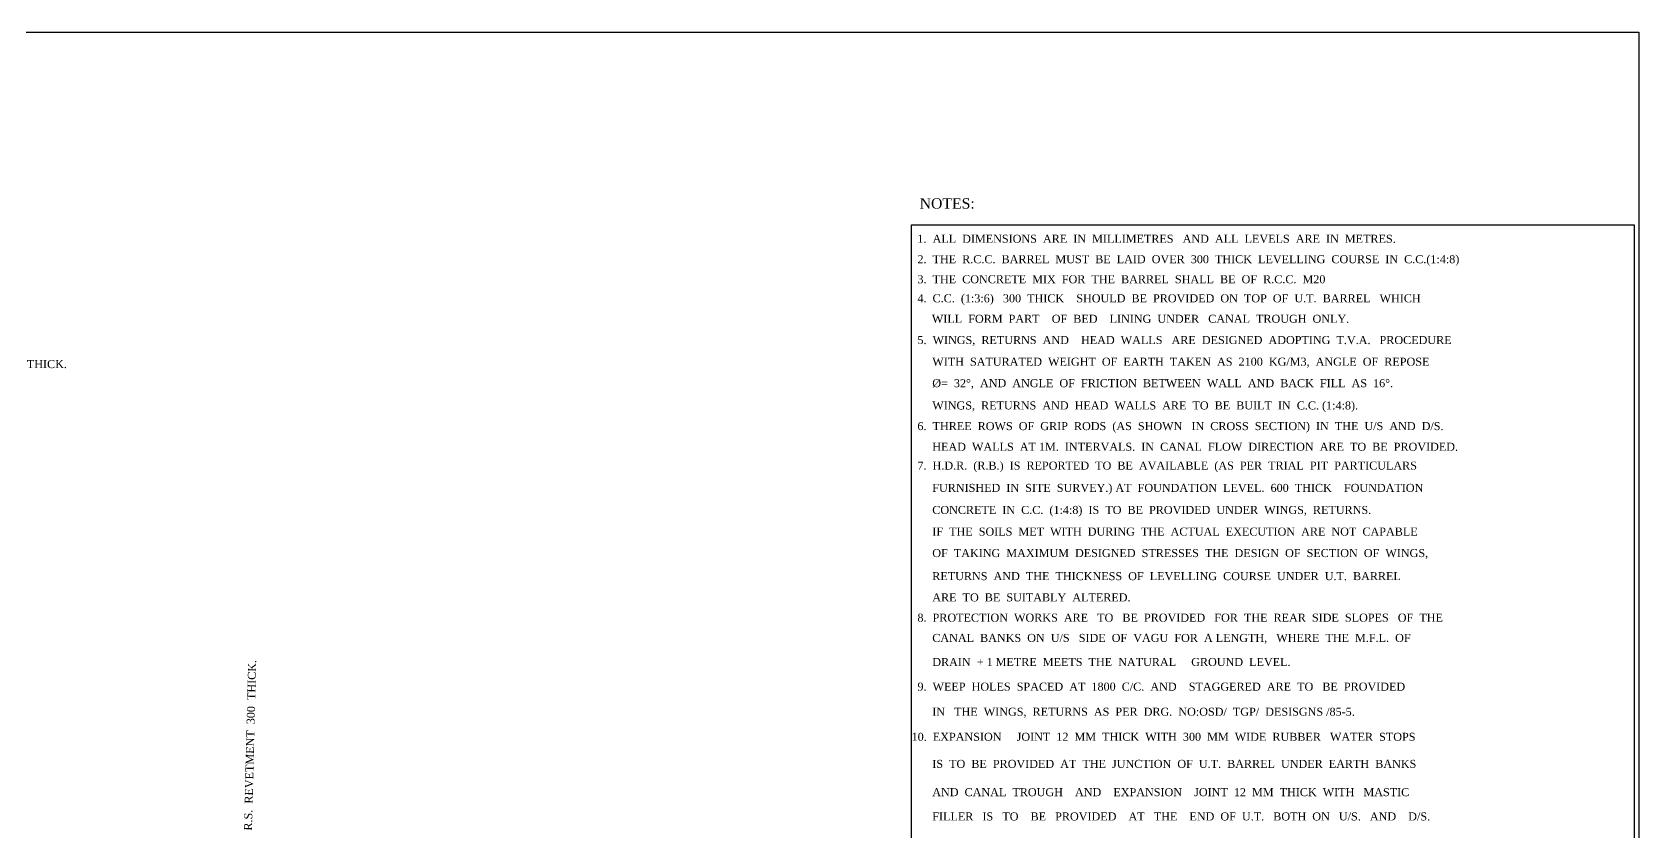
# Model space of a CAD drawing. Header units: millimetres. Extents: x 4961 to 197786, y 4930 to 111590.
# Drawn here: x 117400 to 197510, y 71721 to 111590 of the extents above; entities that cross this region are included whole.
import ezdxf

# ---------------------------------------------------------------- set-up
doc = ezdxf.new("R2010")
doc.units = ezdxf.units.MM
doc.layers.add('dwg', color=20, linetype='Continuous')
doc.layers.add('TEXT', color=7, linetype='Continuous')
doc.layers.add('TITLE', color=7, linetype='Continuous', lineweight=30)
doc.styles.get("Standard").update_dxf_attribs({"font": 'TIMES.TTF', "height": 300})

msp = doc.modelspace()

# ---------------------------------------------------------------- linework, layer by layer
at = {"layer": 'dwg', "ltscale": 15}
msp.add_lwpolyline([(161250, 101990), (197280, 101990), (197280, 52130), (161250, 52130)], close=True, dxfattribs=at)
at = {"layer": 'TITLE', "ltscale": 15}
msp.add_lwpolyline([(5530, 111590), (197510, 111590), (197510, 4930), (5530, 4930)], close=True, dxfattribs=at)

# ---------------------------------------------------------------- texts
at = {"layer": 'TEXT', "linetype": 'ByBlock'}
for s, height, p in [('NOTES:', 520, (161650, 102790)), ('1.  ALL  DIMENSIONS  ARE  IN  MILLIMETRES   AND  ALL  LEVELS  ARE  IN  METRES.', 400, (161540, 101090)), ('2.  THE  R.C.C.  BARREL  MUST  BE  LAID  OVER  300  THICK  LEVELLING  COURSE  IN  C.C.(1:4:8)', 400, (161540, 100070)), ('3.  THE  CONCRETE  MIX  FOR  THE  BARREL  SHALL  BE  OF  R.C.C.  M20', 400, (161540, 99070)), ('4.  C.C.  (1:3:6)   300  THICK    SHOULD  BE  PROVIDED  ON  TOP  OF  U.T.  BARREL   WHICH ', 400, (161540, 98120)), (' WILL  FORM  PART    OF  BED    LINING  UNDER   CANAL  TROUGH  ONLY.', 400, (162110, 97100)), ('5.  WINGS,  RETURNS  AND    HEAD  WALLS   ARE  DESIGNED  ADOPTING  T.V.A.   PROCEDURE', 400, (161540, 96040)), (' WITH  SATURATED  WEIGHT  OF  EARTH  TAKEN  AS  2100  KG/M3,  ANGLE  OF  REPOSE', 400, (162130, 94960)), ('RS.  BED  PITCHING  600  THICK.', 400, (110105.82, 94841.84)), (' %%C=  32%%D,  AND  ANGLE  OF  FRICTION  BETWEEN  WALL  AND  BACK  FILL  AS  16%%D.', 400, (162130, 93890)), (' WINGS,  RETURNS  AND  HEAD  WALLS  ARE  TO  BE  BUILT  IN  C.C. (1:4:8).', 400, (162130, 92780)), ('6.  THREE  ROWS  OF  GRIP  RODS  (AS  SHOWN   IN  CROSS  SECTION)  IN  THE  U/S  AND  D/S.', 400, (161540, 91750)), (' HEAD  WALLS  AT 1M.  INTERVALS.  IN  CANAL  FLOW  DIRECTION  ARE  TO  BE  PROVIDED.', 400, (162130, 90720)), ('7.  H.D.R.  (R.B.)  IS  REPORTED  TO  BE  AVAILABLE  (AS  PER  TRIAL  PIT  PARTICULARS ', 400, (161540, 89780)), (' FURNISHED  IN  SITE  SURVEY.) AT  FOUNDATION  LEVEL.  600  THICK    FOUNDATION', 400, (162130, 88670)), (' CONCRETE  IN  C.C.  (1:4:8)  IS  TO  BE  PROVIDED  UNDER  WINGS,  RETURNS.', 400, (162130, 87570)), (' IF  THE  SOILS  MET  WITH  DURING  THE  ACTUAL  EXECUTION  ARE  NOT  CAPABLE', 400, (162130, 86490)), (' OF  TAKING  MAXIMUM  DESIGNED  STRESSES  THE  DESIGN  OF  SECTION  OF  WINGS,', 400, (162130, 85420)), (' RETURNS  AND  THE  THICKNESS  OF  LEVELLING  COURSE  UNDER  U.T.  BARREL', 400, (162130, 84270)), (' ARE  TO  BE  SUITABLY  ALTERED.', 400, (162130, 83210)), ('8.  PROTECTION  WORKS  ARE   TO   BE  PROVIDED   FOR  THE  REAR  SIDE  SLOPES   OF  THE  ', 400, (161540, 82200)), (' CANAL  BANKS  ON  U/S   SIDE  OF  VAGU  FOR  A LENGTH,   WHERE  THE  M.F.L.  OF  ', 400, (162130, 81190)), (' DRAIN  + 1 METRE  MEETS  THE  NATURAL     GROUND  LEVEL. ', 400, (162130, 79990)), ('9.  WEEP  HOLES  SPACED  AT  1800  C/C.  AND    STAGGERED  ARE  TO   BE  PROVIDED', 400, (161540, 78760)), (' IN   THE  WINGS,  RETURNS  AS  PER  DRG.  NO:OSD/  TGP/  DESISGNS /85-5.', 400, (162130, 77510)), ('10.  EXPANSION     JOINT  12  MM  THICK  WITH  300  MM  WIDE  RUBBER   WATER  STOPS  ', 400, (161250, 76260)), (' IS  TO  BE  PROVIDED  AT  THE  JUNCTION  OF  U.T.  BARREL  UNDER  EARTH  BANKS', 400, (162130, 74910)), (' AND  CANAL  TROUGH    AND    EXPANSION    JOINT  12  MM  THICK  WITH   MASTIC', 400, (162130, 73500)), (' FILLER   IS   TO    BE   PROVIDED    AT   THE    END  OF  U.T.   BOTH  ON   U/S.   AND    D/S. ', 400, (162130, 72290))]:
    msp.add_text(s, height=height, dxfattribs=at).set_placement(p)
msp.add_text('R.S.  REVETMENT  300  THICK.', height=400, rotation=88.5619628, dxfattribs=at).set_placement((128360, 71780))

doc.saveas('drawing.dxf')
